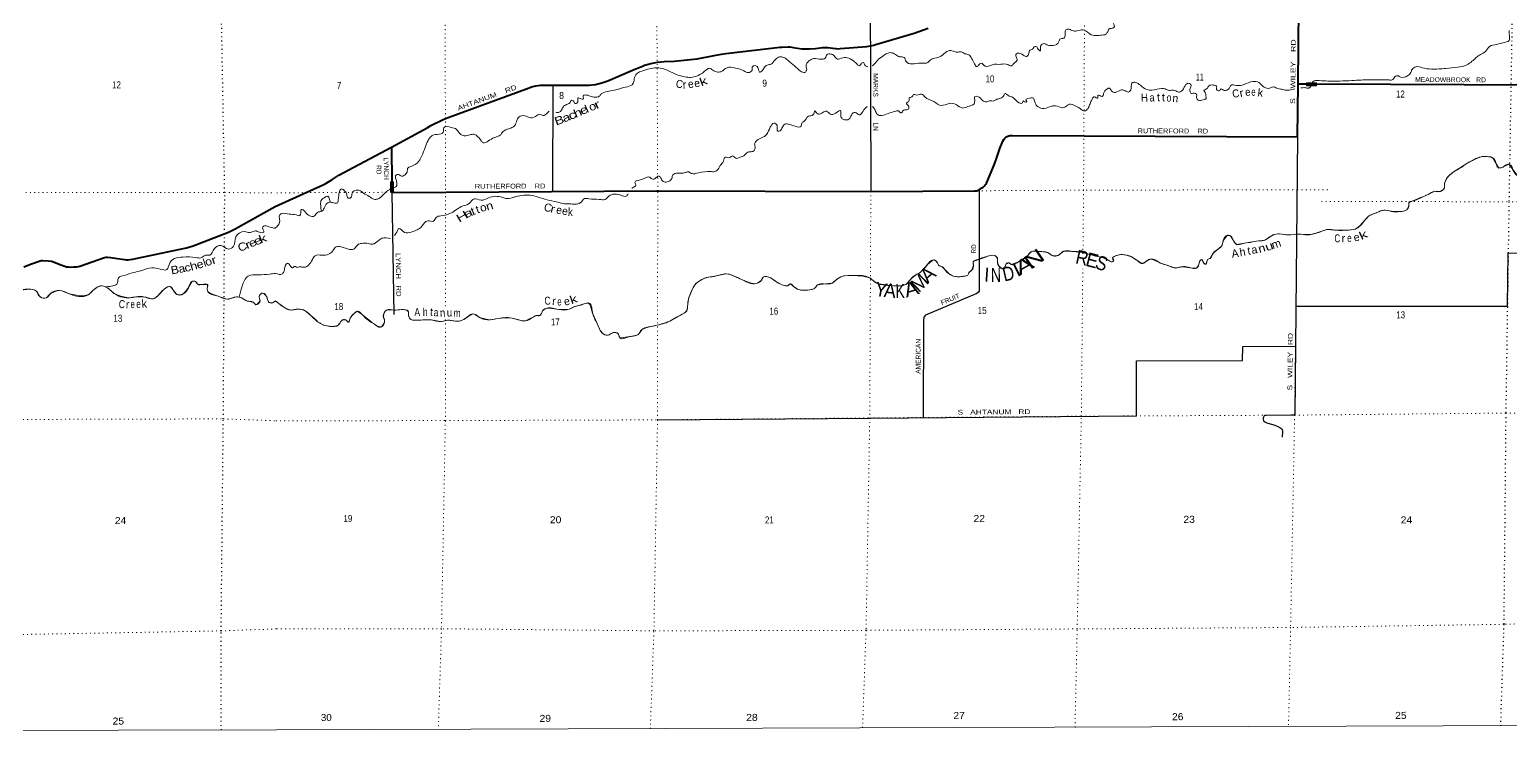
# Model space of a CAD drawing. Header units: feet. Extents: x -6 to 252658, y -374658 to -170635.
# Drawn here: x 56992 to 93999, y -366365 to -348777 of the extents above; entities that cross this region are included whole.
import ezdxf
from ezdxf.enums import TextEntityAlignment as Align

# ---------------------------------------------------------------- set-up
doc = ezdxf.new("R2010")
doc.units = ezdxf.units.FT
doc.header["$LTSCALE"] = 70
doc.linetypes.add('DOT_DASHED', pattern=[7.7, 5, -1.2, 0.3, -1.2])
doc.linetypes.add('DOTTED', pattern=[1.5, 0.3, -1.2])
for name, color, linetype, lineweight in [('26', 7, 'Continuous', 40), ('27', 7, 'Continuous', 13), ('29', 7, 'Continuous', 25), ('30', 7, 'Continuous', 13), ('39', 7, 'Continuous', 13), ('4', 7, 'Continuous', 13), ('44', 7, 'DOT_DASHED', 13), ('6', 7, 'DOTTED', 25), ('61', 7, 'Continuous', 13), ('7', 7, 'DOTTED', 13)]:
    doc.layers.add(name, color=color, linetype=linetype, lineweight=lineweight)
doc.layers.add('41', color=7, linetype='Continuous')

msp = doc.modelspace()

# ---------------------------------------------------------------- linework, layer by layer
at = {"layer": '26'}
for points in [[(88693.14, -350140.99), (88713.55, -348214.83), (88721.84, -347432.57), (88723.15, -347246.11)], [(66031.66, -351711.94), (66930.2, -351228.6), (67020.15, -351177.12), (67328.66, -351022.61), (67453.61, -350971.04), (69474.1, -350227.67), (69533.41, -350208.46), (69646.9, -350180.73), (69762.68, -350165.02), (69859.45, -350161.23), (70929.43, -350166.99), (70977.3, -350164.6), (71135.44, -350145.87), (71290.77, -350110.71), (71441.56, -350059.51), (72059.75, -349793.48), (72311.85, -349686.1), (72362.35, -349667.08), (72520.8, -349619.68), (72683.34, -349589.09), (72848.18, -349575.67), (73102.76, -349561.09), (73676.43, -349504.96), (74096.87, -349424.64), (74279.38, -349388.7), (74394.61, -349376.05), (75676.42, -349221.77), (75739.23, -349214.25), (75793.75, -349213.08), (75947.1, -349210.98), (75992.62, -349210.86), (76037.9, -349215.49), (76076.34, -349223.26), (76180.03, -349244.45), (76288.51, -349255.19), (76313.14, -349256.03), (76483.11, -349253.89), (76631.88, -349244.7), (76803.73, -349226.31), (76852.61, -349221.97), (76901.68, -349222.77), (76941, -349227.15), (77129.43, -349250.31), (77149.05, -349252.69), (77197.47, -349254.98), (77245.86, -349252.19), (77917.15, -349197.56), (78006.9, -349186.09), (78094.95, -349165.3), (78110.95, -349160.46), (79094.47, -348864.27), (79446.61, -348740.32)], [(66031.66, -351711.94), (66031.98, -351735.68), (66043.28, -352578.32), (66046.85, -352844.44), (67402.28, -352836.21), (72664.34, -352809.7), (72689.34, -352810.46), (72714.34, -352809.61), (78020.89, -352818.85), (80602, -352807.81), (80626.85, -352807.7), (80652, -352805.86), (80665.19, -352803.82), (80683.77, -352798.91), (80701.74, -352792.09), (80718.89, -352783.43), (80726.71, -352778.69), (80793.34, -352730.74), (80818.53, -352712.61), (80843.34, -352693.76), (80858.93, -352679.6), (80876.4, -352660.03), (80891.72, -352638.74), (80904.74, -352615.96), (80907.51, -352610.3), (80913.13, -352597.91), (81103.2, -352139.07), (81167.45, -351969.22), (81241.97, -351751.27), (81316.89, -351565.45), (81338, -351524.69), (81345.11, -351513.82), (81361.47, -351488.8), (81386.46, -351467.48), (81398.99, -351458.36), (81419.94, -351446.23), (81442.03, -351436.37), (81465.04, -351428.87), (81488.71, -351423.81), (81512.77, -351421.26), (81520.83, -351420.97), (81550.23, -351419.75), (83349.53, -351428.74), (88679.21, -351454.05), (88693.14, -350140.99)], [(94682.37, -350167.41), (89158.3, -350143.04), (88719.32, -350141.11), (88693.14, -350140.99)], [(63129.7, -353194.59), (64340.77, -352648.03), (64380.11, -352627.75), (64540.96, -352532.85), (64571.34, -352512.26), (64718.32, -352417.22), (64826.62, -352360.15), (66031.66, -351711.94)], [(57453.22, -354559.17), (57539.26, -354566.85), (57561.09, -354571.03), (57588.72, -354578.31), (57772.02, -354655.22), (57872.34, -354691.82), (57915.97, -354702.01), (57966.67, -354707.43), (58016.33, -354712.2), (58097.78, -354709.29), (58159.59, -354704.2), (58209.52, -354695.35), (58242.49, -354685.28), (58861.95, -354470.31), (58900.63, -354464.8), (58936.99, -354464.8), (59020.5, -354470.3), (59072.25, -354477.9), (59305.47, -354516.47), (59367.5, -354524.47), (59403.13, -354526.65), (59452.58, -354528.11), (59504.94, -354525.2), (59568.94, -354516.47), (59646.67, -354500.37), (60915.28, -354229.08), (61075.73, -354177.37), (61963.19, -353837.28), (62125.81, -353758.92), (63129.7, -353194.59)], [(56846.23, -354701.28), (57039.47, -354631.18), (57259.29, -354554.29), (57284.75, -354546.29), (57314.49, -354546.78), (57453.22, -354559.17)]]:
    msp.add_lwpolyline(points, dxfattribs=at)
at = {"layer": '29'}
for p, q in [((70068.03, -350162.35), (70055.46, -352822.84)), ((66046.85, -352844.44), (66096.1, -355893.26))]:
    msp.add_line(p, q, dxfattribs=at)
for points in [[(77833.41, -347469.28), (77925.65, -347563.81), (77977.61, -347642.92), (77993.42, -347703.94), (78002.46, -347796.61), (78013.74, -352818.88)], [(88679.21, -351454.05), (88608.75, -358410.63), (88519.54, -358413.42), (87891.52, -358416.81), (87864.41, -358421.34), (87845.21, -358432.64), (87824.88, -358465.41), (87819.23, -358485.75), (87821.49, -358511.74), (87828.42, -358543.35), (87839.56, -358559.21), (87859.89, -358576.16), (87908.99, -358599.85), (88108.17, -358658.74), (88187.46, -358694.82), (88262.01, -358734.37), (88283.47, -358753.58), (88295.44, -358773.85), (88300.41, -358813.48), (88297.96, -358962.71)], [(80724.48, -352780.3), (80719.38, -355312.52), (80706.53, -355342.36), (80667.28, -355372.63), (79378.15, -355915.02), (79342.03, -355961.65), (79332.29, -356051.49), (79322.55, -358477.45)], [(88636.32, -355689.11), (93924.27, -355686.02), (93942.47, -354353.69), (94699.68, -354362.88)], [(72682.23, -358531.51), (78000.14, -358488.57), (84651.98, -358432.64), (84652.26, -357054.69), (87305.82, -357046.98), (87314.9, -356693.42), (88626.2, -356688.21)]]:
    msp.add_lwpolyline(points, dxfattribs=at)
at = {"layer": '39'}
msp.add_line((93965.63, -348805.61), (93968.3, -348801.95), dxfattribs=at)
for points in [[(80715.69, -349653.53), (80769.66, -349615), (80868.51, -349686.77), (81057.06, -349653.44), (81263.83, -349644.12), (81442.6, -349651.05), (81527.15, -349684.71), (81581.03, -349632.1), (81668.79, -349537.06), (81648.22, -349460.78), (81639.79, -349398.5), (81683.78, -349368.07), (81826.64, -349413.44), (81917.2, -349445.05), (81964.88, -349364.33), (81992.52, -349289.76), (82040.64, -349277.4), (82100.46, -349210.68), (82142.53, -349196.34), (82180.95, -349238.33), (82253.68, -349306.24), (82253.24, -349237.88), (82280.82, -349153.27), (82371.02, -349128.58), (82413.37, -349156.47), (82523.93, -349173.88), (82688.25, -349120.59), (82719.98, -349058.06), (82741.8, -349015.71), (82836.01, -348988.98), (82871.64, -348908.34), (82878.97, -348797.71), (82939, -348763.16), (83053.69, -348800.65), (83162.19, -348810.03), (83320.66, -348782.91), (83433.47, -348840.53), (83524.24, -348904.31), (83674.96, -348921.47), (83831.52, -348910.45), (83885.62, -348892.02), (83935.42, -348829.38), (83987.12, -348748.64), (84065.38, -348740.11), (84105.27, -348697.64), (84084.83, -348641.47), (84063.96, -348516.94), (84156.48, -348540.49), (84269.11, -348567.95), (84266.58, -348485.53), (84262.06, -348407.14), (84388.54, -348402.34), (84462.37, -348327.49), (84562.73, -348320.83), (84633.61, -348414.9), (84691.76, -348402.47), (84747.54, -348331.76), (84777.28, -348271.25), (84892, -348312.77), (84990.7, -348360.41), (85106.91, -348319.48), (85194.62, -348218.41), (85319.07, -348209.6), (85355.94, -348323.98), (85416.64, -348395.98), (85506.56, -348327.07), (85619.57, -348414.84), (85732.16, -348436.26), (85874.67, -348425.32), (85989.01, -348406.52), (86117.57, -348413.77), (86215.72, -348374.96), (86243.05, -348252.14), (86294.77, -348175.42), (86423.53, -348212.83), (86494.19, -348272.71), (86562.26, -348240.12), (86634.5, -348231.63), (86705.4, -348329.71), (86764.11, -348403.74), (86840.27, -348381.16), (86807.34, -348254.69), (86794.31, -348099.95), (86925.52, -348207.71), (87035.85, -348190.95), (87170.01, -348129.8), (87326.98, -348183.12), (87415.75, -348248.92), (87493.93, -348228.33), (87562.33, -348248.01), (87554.72, -348314.41), (87480.77, -348369.15), (87501.13, -348413.26), (87609.82, -348452.8), (87654.41, -348516.87), (87793.46, -348594.43), (87849.59, -348580)], [(89050.21, -350101.33), (89063.97, -350078.47), (89220.41, -350049.36), (89437.37, -350062.09), (90035.7, -350050.35), (90495.43, -350031.42), (90818.74, -350033.45), (90957.31, -350034.6), (91063.65, -350021.88), (91125.38, -349939.06), (91177.52, -349928.69), (91258.07, -349964.38), (91430.56, -349931.15), (91508.36, -349850.24), (91540.01, -349775.65), (91641.97, -349704.65), (91796.75, -349729.83), (92025.88, -349762.59), (92387.23, -349746.29), (92684.23, -349714.29), (92906.77, -349658.63), (93038.73, -349569.35), (93254.5, -349395.1), (93378.52, -349319.94), (93474.15, -349200.72), (93662.56, -349145.27), (93820.94, -349104.08), (93965.15, -349046.89), (93974.43, -348926.19), (93965.63, -348805.61)], [(78051.43, -349679.47), (78079.12, -349659.77), (78178.8, -349546.56), (78316.69, -349441.16), (78490.83, -349351.61), (78601.47, -349383.1), (78708.32, -349448.79), (78798.75, -349460.29), (78847.01, -349470.05), (78897.86, -349572.28), (79040.82, -349633.72), (79261.59, -349614.26), (79442.21, -349597.06), (79502.06, -349536.37), (79608.21, -349491.48), (79806.53, -349415.86), (79956.42, -349304.35), (80070.93, -349311.69), (80173.53, -349341.21), (80269.86, -349332.58), (80364.53, -349378.24), (80463.09, -349403.77), (80542.04, -349503.81), (80609.14, -349634.09), (80657.76, -349702.15), (80715.69, -349653.53)], [(70692.59, -350479.51), (70769.05, -350503.17), (70827.33, -350510.85), (70826.82, -350430.43), (70901, -350411.87), (71035.78, -350449.24), (71150.34, -350464.62), (71224.51, -350444.06), (71278.33, -350381.39), (71338.36, -350348.85), (71687.3, -350274.31), (71885.7, -350212.77), (72052, -350153.43), (72097.47, -350040.55), (72138.79, -349907.6), (72236.72, -349834.61), (72445.13, -349766.97), (72611.58, -349731.76), (72752.2, -349740.94), (72957.43, -349804.02), (73172.92, -349903.22), (73362.02, -349956.34), (73520.75, -349971.44), (73665.11, -349936.37), (73805.2, -349861.11), (73915.09, -349773.97), (73979.14, -349741.41), (74063.78, -349789.14), (74192.6, -349836.6), (74286.88, -349819.93), (74384.82, -349748.95), (74466.95, -349716.27), (74639.8, -349741.34), (74782.61, -349778.66), (74897.46, -349840.28), (75005.87, -349835.59), (75045.72, -349787.09), (75049.27, -349712.68), (75139.41, -349677.94), (75198.09, -349747.95), (75236.81, -349838.19), (75298.85, -349803.62), (75362.49, -349706.72), (75448.51, -349655.92), (75538.71, -349629.23), (75594.55, -349568.56), (75634.4, -349520.06), (75732.4, -349457.12), (75836.9, -349470.55), (75941.78, -349542.29), (76109.36, -349686.02), (76260.79, -349815.78), (76363.39, -349845.3), (76409.26, -349794.75), (76398.53, -349686.24), (76468, -349559.14), (76592.14, -349502.08), (76766.95, -349519.09), (76873.2, -349490.29), (76924.82, -349397.48), (77015.11, -349386.87), (77099.73, -349430.58), (77178.58, -349514.54), (77318.92, -349479.49), (77461.58, -349492.68), (77610.73, -349580.23), (77685.5, -349654.16), (77735.87, -349679.99), (77771.69, -349629.5), (77825.73, -349601.02), (77864.28, -349663.11), (77939.72, -349704.21)], [(83447.59, -350744.52), (83493.07, -350633.65), (83546.52, -350512.68), (83602.38, -350456.04), (83684.96, -350493.73), (83690.47, -350413.27), (83793.11, -350448.83), (83832.78, -350372.18), (83914.42, -350263.1), (83982.55, -350240.56), (84039.27, -350318.63), (84127.79, -350344.22), (84274, -350285.01), (84388.64, -350312.45), (84467.09, -350334.08), (84497.03, -350305.75), (84524.42, -350190.97), (84553.97, -350102.32), (84630.25, -350097.83), (84753.19, -350167.44), (84916.51, -350272.99), (85173.51, -350267.38), (85372.25, -350258.11), (85468.9, -350299.74), (85583.28, -350286.97), (85690.01, -350334.57), (85764.26, -350326.06), (85849.93, -350218.97), (85941.65, -350117.87), (86014.15, -350149.59), (85988.9, -350284.46), (86013.51, -350364.74), (86093.84, -350366.25), (86158.24, -350387.97), (86154.82, -350482.49), (86199.37, -350540.52), (86321.79, -350529.72), (86391.88, -350499.12), (86387.49, -350440.84), (86372.85, -350348.44), (86340.4, -350298.38), (86406.41, -350257.76), (86466.16, -350180.98), (86574.48, -350162.22), (86657.01, -350193.88), (86657.51, -350272.29), (86721.97, -350304.06), (86773.9, -350259.51), (86846.43, -350297.26), (86914.64, -350286.79), (86982.58, -350234.09), (87014.3, -350169.55), (87152.86, -350170.71), (87343.48, -350147.41), (87563.9, -350073.67), (87710.65, -350098.9), (87801.66, -350180.06), (87847.77, -350214.04), (87982.65, -350241.98), (88070.8, -350209.27), (88161.35, -350238.87), (88280.02, -350268.3), (88400.66, -350293.69), (88545.11, -350272.69), (88610.05, -350260.01)], [(78057.93, -350699.68), (78061.66, -350703.4), (78120.45, -350791.51), (78177.33, -350893.7), (78285.97, -350925.2), (78446.27, -350871.93), (78612.62, -350820.64), (78706.93, -350810), (78775.51, -350857.83), (78833.33, -350793.14), (78941.66, -350776.38), (78963.28, -350701.85), (78906.49, -350613.74), (78966.44, -350567.12), (78973.94, -350484.64), (79044.03, -350454.05), (79075.84, -350403.58), (79166.25, -350411.07), (79286.59, -350388.21), (79367.36, -350458.08), (79591.01, -350577.34), (79778.37, -350672.69), (79968.82, -350623.26), (80151.74, -350652.29), (80312.92, -350735.74), (80439.21, -350700.78), (80595.37, -350627.43), (80610.84, -350532.83), (80618.36, -350452.36), (80684.61, -350449.94), (80809.74, -350549.7), (80910.36, -350583.26), (81006.55, -350552.51), (81072.88, -350562.15), (81138.93, -350527.56), (81233.14, -350500.84), (81323.15, -350446), (81372.88, -350371.29), (81435.42, -350417.15), (81566.29, -350470.63), (81598.58, -350496.57), (81721.76, -350604.38), (81804.09, -350603.88), (81819.84, -350555.52), (81858.17, -350583.43), (81914.36, -350577.06), (81885.97, -350533), (81935.96, -350500.52), (82078.48, -350491.59), (82113.18, -350579.85), (82168.07, -350686.07), (82302.99, -350745.56), (82481.49, -350710.28), (82633.9, -350679.17), (82806.93, -350732.39), (82917.03, -350677.42), (82983.05, -350638.81), (83103.74, -350670.24), (83242.79, -350747.79), (83353.62, -350809.44), (83447.59, -350744.52)], [(88762.78, -350235.43), (88868.13, -350228.47), (88962.56, -350235.93), (89050.21, -350101.33)], [(66085.47, -352731.89), (66154.38, -352697.15), (66169.82, -352598.53), (66143.11, -352504.19), (66148.57, -352415.69), (66214.73, -352399.2), (66289.3, -352440.96), (66355.42, -352418.43), (66423.21, -352341.61), (66450.6, -352228.85), (66498.66, -352206.43), (66720.66, -352066.33), (66796.11, -351931.15), (66879.1, -351719.52), (66948.31, -351550.19), (67023.95, -351445.17), (67178.24, -351393.95), (67330.51, -351338.73), (67334.03, -351260.29), (67365.8, -351203.79), (67518.51, -351218.94), (67663.41, -351270.32), (67748.47, -351382.39), (67855.18, -351427.97), (67997.61, -351404.98), (68089.9, -351392.34), (68202.8, -351462.02), (68277.68, -351554.04), (68324.19, -351604.02), (68384.39, -351597.62), (68532.44, -351512.26), (68678.62, -351447.01), (68770.7, -351402.21), (68804.51, -351349.72), (68852.42, -351305.19), (69014.64, -351237.84), (69116.67, -351176.89), (69168.02, -351041.86), (69253.71, -350938.79), (69402.33, -350941.89), (69515.03, -350981.41), (69667.28, -350924.17), (69725.31, -350891.64), (69827.94, -350925.19), (69917.98, -350874.36), (69979.49, -350811.34)], [(70140.04, -350840.18), (70227.02, -350842.3), (70286.89, -350783.62), (70338.52, -350692.82), (70434.58, -350641.96), (70498.57, -350599.34), (70518.36, -350552.97), (70574.58, -350552.63), (70625.25, -350626.71), (70679.37, -350610.29), (70691.02, -350547.88), (70692.59, -350479.51)], [(75107.65, -351630.47), (75201.32, -351519.3), (75335.48, -351460.17), (75413.35, -351389.31), (75502.61, -351215.85), (75598.34, -351112.71), (75670.97, -351166.55), (75687.98, -351315.23), (75746.15, -351304.82), (75803.83, -351218.01), (75863.58, -351139.22), (75988.11, -351144.48), (76137.05, -351197.85), (76271.53, -351188.98), (76289.16, -351118.5), (76357.06, -351059.77), (76434.71, -350954.74), (76544.93, -350919.87), (76598.75, -350857.21), (76612.48, -350806.86), (76667.07, -350864.83), (76709.42, -350892.72), (76815.56, -350847.83), (76905.73, -350817.11), (77010.63, -350892.87), (77132.94, -350863.96), (77257.04, -350800.87), (77263.86, -350925.48), (77300.51, -351005.68), (77379.01, -351035.36), (77489.24, -351000.5), (77528.84, -350911.78), (77624.8, -350844.84), (77727.63, -350910.55), (77795.5, -350847.81), (77893.13, -350726.56), (77924.35, -350701.02)], [(72047.94, -352747.97), (72062.35, -352729), (72138.33, -352678.27), (72117.73, -352595.96), (72285.94, -352522.53), (72490.41, -352466.98), (72563.02, -352516.8), (72675.11, -352459.81), (72723.16, -352437.4), (72767.64, -352485.38), (72826.44, -352573.48), (72926.89, -352580.9), (73038.83, -352499.79), (73070.35, -352405.09), (73182.53, -352362.17), (73371.22, -352350.96), (73441.36, -352328.4), (73532, -352372.08), (73710.61, -352354.89), (74013.64, -352324.87), (74108.02, -352324.29), (74166.11, -352301.81), (74251.65, -352174.61), (74329.24, -352061.54), (74370.77, -351960.75), (74491.35, -351976.09), (74557.34, -351931.44), (74642.06, -351991.24), (74750.3, -351960.41), (74842.47, -351929.68), (74898.33, -351871.03), (74996.46, -351830.21), (75086.72, -351813.57), (75120.38, -351738.96), (75107.65, -351630.47)], [(89637.8, -353792.61), (89961.06, -353786.59), (90185.58, -353726.89), (90311.3, -353601.45), (90446.87, -353447.81), (90667.11, -353345.91), (90833.4, -353286.58), (91026.39, -353319.57), (91241.3, -353326.28), (91411.68, -353278.98), (91461.25, -353180.16), (91462.74, -353097.71), (91562.88, -353056.88), (91725.13, -352993.55), (91943.38, -352893.68), (92105.56, -352818.28), (92234.12, -352825.53), (92338.07, -352752.5), (92359.2, -352601.57), (92424.62, -352468.47), (92580.39, -352332.79), (92736.44, -352241.35), (92914.38, -352119.61), (93096.5, -352021.97), (93268.75, -351952.55), (93417.33, -351949.62), (93552.06, -351978.95), (93639.25, -352111.11), (93692.18, -352225.39), (93814.58, -352210.56), (93894.56, -352155.78), (93980.84, -352145.19), (94064.02, -352279.39), (94171.37, -352423.49), (94330.1, -352438.6), (94425.91, -352347.53), (94551.56, -352212.04), (94591.27, -352141.42), (94635.29, -352117.02), (94690.62, -352169.93)], [(63126.8, -353739.27), (63206.62, -353660.36), (63239.85, -353517.4), (63233.22, -353422.94), (63289.15, -353376.35), (63477.99, -353389.26), (63652.82, -353408.29), (63747.28, -353421.78), (63769.01, -353365.34), (63766.65, -353309.06), (63784.49, -353272.76), (63875.23, -353332.52), (63992.32, -353430.32), (64088.81, -353445.8), (64160.62, -353370.97), (64210.59, -353334.47), (64274.79, -353324.02), (64338.68, -353267.32), (64402.15, -353142.27), (64488.17, -353091.47), (64588.67, -353106.94), (64687.05, -353104.32), (64704.59, -353019.76), (64719.92, -352905.06), (64745.36, -352800.35), (64783.26, -352759.91), (64867.94, -352813.67), (64918.7, -352901.82), (64949.36, -352986.08), (65019.58, -352975.59), (65049.01, -352866.84), (65148.92, -352789.82), (65229.28, -352795.35), (65336.15, -352865.06), (65481.25, -352946.6), (65598.16, -353016.25), (65684.48, -353011.7), (65822.39, -352910.31), (65992.31, -352770.06), (66085.47, -352731.89)], [(64277.96, -353320.3), (64265.81, -353175.28), (64273.07, -353054.6), (64388.94, -352959.39), (64455.11, -352944.9), (64475.51, -352995.04), (64515.03, -353091.92)], [(66106.63, -353918.19), (66145.79, -353873.43), (66223.33, -353750.3), (66360.48, -353845.96), (66531.11, -353836.86), (66793.25, -353692.49), (66940.97, -353554.85), (67083.61, -353564.02), (67151.3, -353473.13), (67269.51, -353430.17), (67534.1, -353356.15), (67818.15, -353183.49), (67974.41, -353124.22), (68098.15, -353004.83), (68273.09, -353041.95), (68459.47, -352984.5), (68637.93, -352943.18), (68794.71, -352966.34), (68897.31, -352995.87), (69146.02, -352950.1), (69537.41, -352921.54), (69981.98, -353045.46), (70217.24, -353094.28), (70356.02, -353129.61), (70482.55, -353132.85), (70631.19, -353139.97), (70751.48, -353109.07), (70861.22, -352997.81), (70969.72, -353007.19), (71222.81, -353019.7), (71379.44, -353018.73), (71449.31, -352953.96), (71565.39, -352892.92), (71764.31, -352911.8), (71903.06, -352943.11), (71949.22, -352879.95)], [(58885.42, -355207.37), (59033.41, -355187.86), (59172.39, -355136.11), (59213.4, -354983.43), (59352.45, -354919.62), (59590.06, -354846.13), (59773.23, -354802.61), (60047.03, -354729.26), (60255.95, -354760.24), (60422.73, -354774.97), (60483.81, -354628.4), (60615.17, -354498.19), (60824.44, -354460.8), (61148.04, -354474.12), (61272.66, -354478.63), (61387.59, -354414.73), (61492.14, -354413.12), (61609.59, -354250.68), (61776.87, -354170.89), (61963.37, -354260.11), (62088.38, -354190.2), (62143.87, -353959.15), (62359.68, -353825.25), (62500.29, -353847.92), (62633.19, -353806.2), (62737.55, -353840.8), (62842.1, -353839.19), (62818.66, -353708.38), (62861, -353684.41), (63005.59, -353715.14), (63127.63, -353740.31)], [(77650.72, -354922.26), (77952.19, -354962.62), (78196.22, -355128), (78433.43, -355168.76), (78736.73, -355180.96), (78903.13, -355137.71), (79004.79, -355020.46), (79138.6, -354905.03), (79266.65, -354831.85), (79412.2, -354668.09), (79582.04, -354534.34), (79668.73, -354588.09), (79705.37, -354666.28), (79787.89, -354695.93), (79884.92, -354797.87), (80026.25, -354917.64), (80217.24, -354952.65), (80345.69, -354941.8), (80439.87, -354911.06), (80467.6, -354850.57), (80543.48, -354783.75), (80578.84, -354658.87), (80580.27, -354568.38), (80658.35, -354531.71), (80788.56, -354482.65), (80966.97, -354433.29), (81141.69, -354436.23), (81182.35, -354514.4), (81185, -354614.91), (81241.88, -354719.11), (81342.51, -354754.68), (81395.94, -354629.69), (81470.08, -354605.11), (81518.54, -354647.03), (81724.88, -354569.35), (81908.94, -354461.65), (82040.56, -354318.08), (82165.07, -354319.32), (82325.76, -354326.37), (82430.3, -354345.83), (82565.36, -354427.44), (82693.85, -354422.62), (82837.76, -354317.18), (83022.48, -354314.03), (83221.39, -354330.89), (83472.77, -354389.66), (83684.01, -354450.68), (83816.7, -354476), (83957.69, -354541.48), (84074.35, -354572.93), (84086.2, -354540.69), (84059.75, -354486.56), (84111.66, -354440), (84308.19, -354398.57), (84535.48, -354457.49), (84721.05, -354587.03), (84791.57, -354624.8), (84881.63, -354578), (84991.69, -354517), (85092.14, -354524.42), (85251.34, -354611.9), (85388.15, -354653.28), (85508.92, -354698.78), (85625.63, -354736.26), (85784.06, -354703.11), (85948.79, -354714.16), (86075.49, -354743.53), (86161.77, -354732.95), (86207.5, -354662.29), (86238.95, -354555.53), (86278.88, -354519.1), (86335.73, -354617.27), (86386.06, -354637.06), (86431.53, -354524.19), (86493.6, -354495.65), (86575.06, -354358.43), (86678.95, -354275.35), (86774.85, -354198.35), (86822.09, -354049.27), (86929.69, -353917.91), (87016.19, -353941.51), (87085.26, -354065.74), (87170.1, -354145.64), (87296.49, -354126.76), (87503.11, -354093.32), (87703.7, -354057.9), (87864.21, -354036.8), (87932.22, -353996.17), (88066.21, -353908.88), (88232.7, -353879.7), (88451.75, -353906.5), (88700.64, -353888.88), (88937.7, -353905.51), (89090.15, -353880.44), (89252.49, -353831.18), (89404.75, -353775.95), (89637.8, -353792.61)], [(63136.69, -354868.57), (63308.74, -354878.18), (63352.46, -354805.53), (63375.79, -354684.75), (63433.58, -354616.03), (63518.44, -354697.94), (63556.83, -354733.89), (63616.81, -354693.31), (63659.11, -354713.15), (63755.44, -354704.52), (63853.91, -354715.97), (63969.99, -354654.94), (64059.52, -354523.69), (64125.17, -354426.77), (64297.78, -354413.64), (64464.29, -354388.49), (64562.21, -354313.49), (64655.89, -354204.33), (64826.68, -354219.36), (65041.88, -354272.32), (65120, -354241.68), (65191.75, -354156.79), (65297.96, -354121.95), (65456.6, -354122.98), (65571.17, -354140.37), (65701.15, -354055.12), (65795.13, -353992.21), (66014.76, -353995.78)], [(62232, -355464.61), (62302.26, -355192.56), (62454.38, -354937.74), (62705.85, -354904.53), (62993.43, -354885.54), (63136.69, -354868.57)], [(63132.32, -355554.85), (63344.18, -355714.39), (63517.33, -355785.7), (63693.88, -355760.48), (63876.9, -355805.6), (64052.56, -355955.31), (64260.45, -356122.92), (64493.84, -356193.86), (64708.48, -356158.35), (64794.1, -356043.22), (64884.35, -356026.58), (64967.08, -356088.39), (65008.56, -355979.56), (65106.24, -355868.37), (65190.25, -355815.58), (65301.21, -355897.33), (65632.17, -356154.66), (65789.12, -356203.95), (65864.42, -356046.66), (65831.63, -355942.31), (65908.96, -355787.01), (66097.71, -355785.84), (66292.42, -355774.59), (66449.31, -355815.84), (66462.03, -355920.32), (66498.73, -356008.56), (66601.33, -356038.08), (67031.03, -356033.42), (67286.3, -356072.05), (67434.69, -356038.97), (67643.69, -356063.81), (67800.17, -356040.73), (67962.16, -355935.17), (68062.21, -355880.27), (68237.48, -355969.66), (68500.9, -356026.35), (68773.73, -355984.45), (69002.62, -355979.01), (69193.69, -356026.09), (69384.65, -356057.08), (69546.8, -355977.66), (69654.9, -355924.71), (69741.23, -355922.17), (69820.75, -355795.01), (69916.76, -355736.11), (70214.17, -355770.46), (70473.17, -355762.83), (70609.73, -355698.75), (70757.68, -355662.55), (70887.93, -355619.52), (70970.22, -355612.98), (71066.28, -355877.79), (71186.44, -356142.45), (71296.24, -356356.91), (71437.17, -356414.35), (71587.35, -356347.07), (71693.94, -356372.55), (71744.83, -356480.81), (71975.59, -356453.25), (72164.09, -356413.88), (72212.11, -356385.44), (72261.82, -356308.72), (72341.73, -356243.89), (72459.97, -356206.97), (72666.54, -356165.48), (72901.08, -356101.7), (73255.31, -355912.52), (73413.26, -355804.98), (73436.55, -355678.17), (73447.81, -355553.44), (73520.82, -355349.91), (73631.91, -355136.1), (73753.83, -355046.87), (73899.97, -354975.6), (74098.57, -354944.21), (74401.38, -354880.01), (74600.54, -354937.09), (74846.25, -355050.18), (75065.62, -355127.24), (75210.03, -355100.21), (75291.9, -355027.32), (75325.64, -354964.78), (75512.51, -354983.73), (75667.82, -355091.35), (75826.92, -355164.76), (75937.45, -355178.15), (76011.47, -355133.46), (76086.14, -355193.31), (76162.82, -355251.15), (76542.46, -355268.91), (76610.57, -355242.35), (76690.32, -355153.39), (76852.84, -355132.28), (77045.48, -355110.98), (77179.34, -355003.59), (77367.62, -354928.03), (77650.72, -354922.26)], [(48520.97, -355764.88), (48621.35, -355730.72), (48729.75, -355686.52), (48986.62, -355742.74), (49141.19, -355692.51), (49285.74, -355612.15), (49400.1, -355680.43), (49418.06, -355851.18), (49568.59, -355837.1), (49815.53, -355714.55), (50076.41, -355760.72), (50399.48, -355861.13), (50485.69, -355999.73), (50636.21, -356021.81), (50754.61, -356035.86), (50973.42, -355973.57), (51109.84, -356059.93), (51200.07, -356192.5), (51222.08, -356294.95), (51334.48, -356284.9), (51527.29, -356065.92), (51735.99, -356116.12), (51902.64, -356007.64), (52097.39, -355897.14), (52213.8, -355905.16), (52382.38, -355915.19), (52504.72, -356045.75), (52582.89, -356222.51), (52783.53, -356310.88), (53102.61, -356361.07), (53265.11, -356483.59), (53465.78, -356521.74), (53807.05, -356403.19), (54069.95, -356429.28), (54427.23, -356389.07), (54933.07, -356272.52), (55244.25, -356125.85), (55384.85, -355949.07), (55431.11, -355800.42), (55547.57, -355722.07), (55774.41, -355635.67), (56153.81, -355527.16), (56342.54, -355414.65), (56978.86, -355263.94), (57139.4, -355298.07), (57259.72, -355460.77), (57412.24, -355478.84), (57508.64, -355380.4), (57739.5, -355294), (57972.26, -355376.34), (58453.93, -355404.42), (58612.57, -355261.78), (58751.11, -355183.43), (58937.73, -355233.63), (59138.33, -355390.3), (59497.53, -355478.65), (59650.08, -355452.52), (59872.85, -355460.54), (60079.55, -355504.71), (60204.04, -355420.33), (60344.62, -355269.66), (60515.26, -355205.37), (60597.48, -355313.83), (60669.68, -355390.16), (60842.3, -355372.07), (60958.8, -355229.43), (61049.21, -355074.75), (61139.53, -355074.74), (61195.68, -355141.03), (61304.06, -355145.04), (61430.5, -355147.03), (61426.4, -355273.58), (61454.46, -355337.86), (61707.28, -355440.29), (61919.98, -355510.57), (62164.87, -355456.31), (62291.29, -355482.42), (62431.74, -355560.75), (62578.23, -355590.86), (62648.44, -355651.12), (62742.81, -355576.79), (62732.87, -355426.13), (62823.23, -355361.84), (62913.49, -355446.2), (62973.61, -355590.83), (63053.88, -355604.88), (63134.39, -355556.84)]]:
    msp.add_spline(points, degree=3, dxfattribs=at)
at = {"layer": '4'}
msp.add_lwpolyline([(0, -183308.59), (31331.08, -183287.03), (62662.1, -183222.4), (93993, -183114.66), (125323.73, -182963.82), (156654.22, -182769.89), (187984.4, -182532.85), (219314.24, -182252.73), (250643.68, -181929.51), (252658.04, -364975.08), (221076.83, -365300.9), (189495.2, -365583.27), (157911.89, -365844.7), (126330.92, -366017.71), (94748.41, -366169.75), (63165.7, -366278.36), (31582.88, -366343.53), (0, -366365.25)], close=True, dxfattribs=at)
at = {"layer": '44'}
for points in [[(81691.61, -354585.95), (81924.5, -354448.63), (81974.21, -354372.66), (82044.95, -354317.73), (82272.53, -354323.67), (82427.86, -354345.2), (82549.64, -354420.74), (82647.69, -354433.27), (82722, -354406.83), (82812.5, -354324.77), (82933.01, -354311.63), (83256.71, -354337.65), (83559.72, -354414.48), (83824.98, -354478.5), (84032.02, -354579.9), (84081.09, -354564.99), (84058.89, -354488.51), (84074.49, -354466.52), (84146.39, -354423.9), (84267.56, -354398.01), (84407.76, -354411.47), (84532.49, -354455.88), (84786.42, -354625.86), (84879.89, -354578.94), (84985.31, -354520.3), (85037.84, -354509.85), (85261.7, -354615.26), (85580.28, -354723.61), (85673.62, -354734.34), (85756.89, -354706.51), (85818.85, -354703.64), (86053.58, -354739.13), (86155.57, -354736.79), (86198.1, -354684.38), (86243.36, -354548.54), (86290.74, -354524.63), (86343.45, -354623.44), (86380.25, -354638.08), (86397.3, -354626.04), (86429.35, -354526.12), (86498.61, -354489.6), (86564.19, -354368.68), (86702.98, -354256.11), (86788.5, -354182.86), (86825.77, -354042.64), (86922.72, -353922.99), (86986.47, -353919.85), (87024.19, -353951.52), (87111.44, -354103.37), (87154.17, -354143.88), (87201.2, -354141.95), (87725.08, -354054.95), (87861.39, -354037.8), (87925.6, -354000.43), (88090, -353897.89), (88210.01, -353879.43), (88453.51, -353906.48), (88714.62, -353889), (89004.4, -353898.72), (89137.47, -353866.92), (89415.21, -353774.19), (89602.97, -353790.4), (90006.46, -353784.66), (90126.04, -353759.85), (90237.8, -353681.25), (90453.93, -353442.38), (90576.66, -353380.03), (90772.6, -353302.23), (90871.88, -353285.89), (90972.89, -353309.56), (91095.69, -353324.18), (91328.55, -353318.17), (91410.6, -353279.82), (91456.14, -353197.96), (91471.65, -353093.44), (92092.64, -352824.24), (92144.77, -352814.54), (92241.2, -352823.39), (92323.37, -352772.7), (92348.35, -352728.18), (92353.43, -352626.73), (92376.98, -352553.94), (92415.19, -352480.62), (92474.41, -352415.01), (92592.36, -352325.39), (92996.23, -352072.93), (93173.64, -351986.02), (93295.88, -351947.11), (93506.73, -351957.48), (93570.62, -351995.2), (93713.78, -352238.01), (93772.32, -352229.58), (93959.93, -352135.58), (94169.4, -352421.27)], [(71175.04, -356117.67), (71251.64, -356296.06), (71325.99, -356382.4), (71386.67, -356408.15), (71451.86, -356413.01), (71575.52, -356348.97), (71630.24, -356349.99), (71692.3, -356371.68), (71706.27, -356384.74), (71730.65, -356474.87), (71753.45, -356480.73), (71835.14, -356475.34), (72092.25, -356431.04), (72189.06, -356403.06), (72217.47, -356379.89), (72238.9, -356344.97), (72300.43, -356270.53), (72389.02, -356225.99), (72517.1, -356195.23), (72741.51, -356148.32), (72926.49, -356091.87), (73043.18, -356036.18), (73382.45, -355840.95), (73424.09, -355782.53), (73445.96, -355563.84), (73470.44, -355473.42), (73575.2, -355225.13), (73645.75, -355120.72), (73741.76, -355053.84), (73867.46, -354985.65), (73956.23, -354964.82), (74116.54, -354940.8), (74394.89, -354880.58), (74483.04, -354890.2), (74843.98, -355049.2), (74999.36, -355107.79), (75109.25, -355131.67), (75185.37, -355112.4), (75272.03, -355049.27), (75328.09, -354963.08), (75360.15, -354949.71), (75400.23, -354947), (75466.44, -354961.79), (75525.52, -354991.86), (75639.92, -355074.59), (75816.24, -355160.6), (75886.22, -355176.97), (75950.12, -355173.84), (75983.62, -355141.43), (76008.99, -355131.93), (76074.91, -355184.43), (76185.32, -355264.65), (76266.13, -355291.26), (76385.43, -355294.38), (76567.43, -355262.15), (76621.8, -355233.61), (76680.12, -355156.54), (77064.02, -355105.7), (77163.8, -355013.69), (77268.61, -354958.61), (77340.24, -354933.52), (77455.64, -354919.38), (77568.3, -354918.82), (77818.9, -354936.88), (77988.81, -354977.03), (78140.56, -355101.48), (78216.53, -355133.23), (78495.68, -355174.04), (78759.25, -355180.2), (78892.04, -355144.95), (79043.77, -354984.74), (79166.5, -354887.14), (79255.4, -354840.33), (79442.28, -354639.25), (79552.68, -354549.15), (79602.5, -354534.07), (79669.65, -354589.01), (79714.96, -354672.28), (79794.67, -354702.45), (79962.9, -354872.29), (80078.14, -354939.39), (80217.23, -354952.65), (80392.54, -354932.36), (80441.13, -354910.17), (80470.86, -354846.78), (80542.56, -354785.45), (80577.53, -354665.9), (80576.59, -354572.65), (80934.09, -354441.43), (81068.21, -354415), (81116.68, -354423.33), (81171.31, -354474.44), (81188.33, -354626.71), (81219.83, -354690.06), (81296.92, -354752.93), (81347.23, -354752.12), (81374.75, -354709.5), (81387.3, -354638.09), (81471.4, -354605.28), (81518.57, -354647.02), (81691.61, -354585.95)], [(56773.12, -355290.54), (56998.12, -355263.01), (57068.12, -355272.32), (57138.39, -355297.62), (57179.49, -355333.05), (57245.67, -355449.53), (57284.54, -355473.6), (57332.15, -355487.31), (57414.43, -355477.63), (57479.07, -355404.85), (57522.68, -355372.6), (57672.79, -355302.47), (57738.43, -355293.96), (57800.27, -355306.81), (57982.22, -355378.48), (58213.24, -355425.49), (58341.33, -355430.39), (58472.96, -355394.72), (58571.16, -355298.47), (58670.08, -355222.32), (58759.72, -355181.5), (58847.44, -355191.62), (58951.07, -355241.5), (59099.5, -355367.89), (59270.27, -355442.41), (59419.13, -355475.26), (59521.7, -355476.53), (59661.49, -355452.28), (59830.61, -355457.61), (59903.44, -355465.38), (60007.19, -355498.82), (60057.58, -355506.69), (60107.48, -355495.62), (60147.65, -355469.98), (60213.21, -355412.06), (60355.94, -355259.77), (60408.6, -355220.78), (60435.68, -355205.96), (60473.03, -355194.22), (60501.98, -355197.09), (60517.89, -355207.8), (60610.21, -355328.63), (60673.05, -355392.92), (60696.95, -355405.58), (60748.77, -355411.32), (60789.22, -355402.97), (60831.25, -355381.39), (60887.46, -355323.66), (60945.66, -355247.82), (61047.01, -355077.47), (61070.44, -355062.57), (61101.51, -355062.41), (61130.94, -355070.76), (61148.18, -355081.89), (61183.85, -355136.93), (61200.77, -355141.31), (61251.81, -355143.49), (61411.14, -355143.97), (61435.63, -355148.68), (61443.03, -355154.9), (61445.99, -355173.21), (61426.5, -355247.32), (61425.62, -355269.95), (61442.27, -355325.32), (61483.84, -355355.99), (61558.47, -355390.44), (61898.86, -355505), (61945.78, -355513.95), (61968.51, -355512.41), (62126.26, -355459.64), (62169.16, -355456.57), (62254.97, -355470.61), (62317.97, -355494.5), (62438.74, -355563.44), (62577.23, -355590.51), (62639.99, -355649.37), (62654.49, -355650.38), (62672.7, -355643.47), (62698.53, -355624.44), (62732.55, -355588.83), (62749.03, -355567.21), (62752.37, -355556.5), (62749.02, -355527.6), (62725.21, -355467.34), (62724.53, -355442.5), (62757.49, -355397.7), (62789.86, -355369.6), (62816.56, -355360.76), (62847.64, -355374.92), (62876.85, -355402.56), (62921.59, -355457.8), (62932.47, -355483.41), (62947.34, -355547.66), (62961.77, -355577.82), (62979.39, -355595.49), (63002.47, -355607.56), (63034.62, -355611.34), (63060.33, -355601.03), (63133.91, -355557.13)], [(63132.32, -355554.85), (63369.06, -355729.32), (63462.16, -355771.27), (63547.29, -355787.4), (63700.77, -355760.97), (63837.13, -355783.72), (63908.78, -355830.02), (64263.77, -356125.29), (64338.35, -356162.56), (64422.91, -356183.34), (64422.91, -356183.34), (64563.15, -356196.1), (64663.58, -356175.91), (64708.85, -356158.18), (64736.94, -356132.92), (64779.67, -356055.4), (64807.91, -356036.38), (64848.47, -356027.24), (64881.96, -356026.47), (64903.41, -356036.3), (64954.55, -356091.26), (64967.41, -356088.06), (65002.42, -355989.77), (65044.6, -355932.68), (65144.72, -355830.2), (65181.79, -355812.37), (65279.7, -355880.75), (65676.18, -356187.46), (65721.03, -356211.79), (65762.11, -356216.95), (65783.97, -356207.91), (65822.37, -356167.07), (65850.42, -356109.5), (65862.55, -356059.08), (65861.47, -356022.88), (65831.79, -355954.43), (65842.08, -355882.85), (65865.69, -355824.55), (65896.68, -355793.35), (65941.68, -355777.71), (66116.59, -355784.92), (66285.28, -355774.87), (66370.66, -355776.6), (66430.82, -355800.42), (66458.83, -355828.62), (66464.21, -355850.29), (66460.56, -355913.54), (66481.79, -355987.39), (66508.53, -356016.39), (66556.84, -356034.85), (66661.3, -356039.46), (67033.67, -356033.59), (67211.69, -356063.8), (67298.05, -356071.8), (67441.35, -356038.9), (67637.9, -356063.76), (67749.33, -356057.44), (67802.51, -356039.6), (67848.95, -356013.22), (68017.28, -355901.23), (68081.13, -355877.8), (68128.26, -355896.5), (68231.38, -355967.62), (68403.9, -356016.71), (68492.93, -356026.47), (68610.53, -356012.46), (68795.11, -355982.69), (68971.04, -355975.72), (69050.44, -355988.14), (69187.16, -356024.61), (69335.64, -356065.99), (69399.67, -356049.73), (69662.7, -355921.99), (69744.62, -355920.17), (69780.53, -355868.36), (69812.99, -355802.71), (69873.73, -355751.96), (69924.66, -355735.56), (69986.25, -355737.22), (70168.03, -355766.91), (70309.39, -355773.57), (70440.02, -355768.38), (70499.26, -355754.68), (70602.75, -355700.9), (70847.33, -355633.01), (70952.75, -355603.31), (71001.3, -355658.49), (71061.23, -355865.75), (71175.04, -356117.67)]]:
    msp.add_lwpolyline(points, dxfattribs=at)
at = {"layer": '6'}
for points in [[(61783.1, -366282.12), (61778.74, -363803.96), (61832.6, -358504.98), (61868.22, -352849.97), (61769.46, -347518.22), (61957.11, -342776.82)], [(94029.65, -342767.25), (94057.6, -347480.02), (93962.69, -353080.25), (93883.81, -358360.69), (93833.03, -363638.94), (93749.8, -366173.87)]]:
    msp.add_lwpolyline(points, dxfattribs=at)
at = {"layer": '61'}
for p, q in [((88906.6, -350103.08), (89157, -350105.33)), ((89157, -350105.33), (89156.32, -350180.52)), ((66006.95, -352579.93), (66081.95, -352579.21)), ((66009.33, -352829.92), (66006.95, -352579.93))]:
    msp.add_line(p, q, dxfattribs=at)
for points in [[(89156.32, -350180.52), (88905.78, -350178.26), (88906.46, -350103.04)], [(66081.95, -352579.21), (66084.33, -352829.2), (66009.33, -352829.92)]]:
    msp.add_lwpolyline(points, dxfattribs=at)
for points in [[(89148.92, -350113.24), (88914.38, -350111.15), (88913.84, -350170.33), (89148.39, -350172.44)], [(66074.02, -352587.28), (66015.02, -352587.84), (66017.24, -352821.84), (66076.26, -352821.28)]]:
    msp.add_lwpolyline(points, close=True, dxfattribs=at)
at = {"layer": '7'}
for p, q in [((89432.59, -352784.53), (88671.49, -352779.18)), ((89277.77, -353068.99), (93962.69, -353080.25)), ((94694.39, -353080.87), (93962.69, -353080.25))]:
    msp.add_line(p, q, dxfattribs=at)
for points in [[(67348.58, -342811.48), (67372.41, -347506.18), (67388.22, -352836.3), (67385.29, -355697.53)], [(72504.62, -366250.77), (72594.62, -363802.35), (72683.58, -358529.89), (72689.38, -352809.57), (72663.38, -347457.4), (72674.15, -342834.87)], [(77989.41, -342814.09), (78000.93, -347468.66), (78014.86, -352816.88), (77988.62, -358481.02), (77895.86, -363789.69), (77807.82, -366233.41)], [(83316.16, -354382.71), (83332.08, -352790.06), (83360.3, -347437.55), (83349, -342819.17)], [(88712.08, -348468.5), (88671.49, -352779.18), (88606.9, -358411.39), (88506.1, -363718.1), (88453.6, -366194.89)], [(40083.23, -352801.49), (40182.48, -352801.65), (45485.93, -352873.99), (48322.15, -352871.58), (50922.45, -352704.74), (56476.37, -352851.08), (61868.22, -352849.97), (63127.36, -352854.6)], [(88671.49, -352779.18), (83332.08, -352790.06), (78014.86, -352816.88), (72689.38, -352809.57), (67388.22, -352836.3), (63127.36, -352854.6)], [(83118, -366214.82), (83172.88, -363755.08), (83275.62, -358438.3), (83312.44, -354754.35)], [(67384.96, -356017.87), (67382.37, -358548.57), (67284.93, -363750.71), (67206.61, -366266.89)], [(35321.7, -358502.21), (40593.53, -358386.01), (45920.85, -358422.86), (51191.97, -358443.4), (56511.03, -358520.44), (61832.6, -358504.98), (63144.89, -358552.85)], [(63144.89, -358552.85), (67382.37, -358548.57), (72683.58, -358529.89), (77988.62, -358481.02), (83275.62, -358438.3), (88606.9, -358411.39), (93883.81, -358360.69), (94716.19, -358365.38)], [(63158.07, -363754.15), (61778.74, -363803.96), (56450.72, -363899.84), (51190.45, -363728.51), (45860.82, -363747.96), (40561.77, -363687.08), (35250.08, -363736.77), (31579.27, -363715.09)], [(94737.85, -363612.93), (93833.03, -363638.94), (88506.1, -363718.1), (83172.88, -363755.08), (77895.86, -363789.69), (72594.62, -363802.35), (67284.93, -363750.71), (63158.07, -363754.15)]]:
    msp.add_lwpolyline(points, dxfattribs=at)

# ---------------------------------------------------------------- texts
at = {"layer": '27'}
for s, rotation, width, p in [('S    WILEY    RD', 89.393, 1.35, (88617.9, -350634.46)), ('MEADOWBROOK   RD', 359.748, 1.05, (91617.9, -350083.86)), ('AHTANUM    RD', 20.199, 1.3, (67709.27, -350802.39)), ('RUTHERFORD    RD', 359.728, 1.15, (84682.28, -351365.07)), ('RD', 270.769, 0.8, (65660.94, -352164.23)), ('LYNCH', 270.769, 0.95, (65842.23, -351970.11)), ('RUTHERFORD    RD', 0.289, 1.15, (68119, -352753.1))]:
    msp.add_text(s, height=120, rotation=rotation, dxfattribs=dict(at, width=width)).set_placement(p)
at = {"layer": '30'}
for s, rotation, width, p in [('MARKS', 270.129, 0.95, (78077.11, -349867.28)), ('LN', 270.129, 0.9, (78079.87, -351096.8)), ('LYNCH   RD', 270.925, 1.2, (66141.32, -354358.81)), ('RD', 89.885, 0.8, (80647.03, -354374.23)), ('FRUIT', 22.818, 1.05, (79792.11, -355664.91)), ('S   WILEY   RD', 89.42, 1.3, (88546.26, -357795.59)), ('AMERICAN', 89.77, 0.95, (79256.95, -357380.3)), ('S   AHTANUM   RD', 0.482, 1.3, (80185.53, -358400.19))]:
    msp.add_text(s, height=120, rotation=rotation, dxfattribs=dict(at, width=width)).set_placement(p)
at = {"layer": '41'}
for s, rotation, width, p in [('C', 350.789, 0.9, (73130.53, -350218.07)), ('e', 9.462, 0.95, (73460.64, -350243.4)), ('e', 9.462, 0.95, (73617.91, -350223.26)), ('k', 20.484, 1.4, (73777.58, -350195.84)), ('H', 0.993, 0.9, (84768.67, -350577.26)), ('a', 1.641, 0.85, (84981.77, -350573.69)), ('o', 356.057, 0.8, (85401.93, -350571.4)), ('n', 355.106, 0.95, (85547.85, -350583.49)), ('C', 9.025, 0.9, (87063.19, -350483.73)), ('r', 11.505, 1.1, (87249.34, -350464.43)), ('e', 7.651, 0.9, (87380.33, -350442.61)), ('e', 0.387, 0.7, (87527.16, -350431.61)), ('h', 22.99, 1.35, (70636.17, -350985.95)), ('e', 25.757, 1.35, (70791.92, -350917.11)), ('l', 25.055, 1.05, (70928.34, -350858.48)), ('o', 21.353, 1.2, (71009.24, -350821.44)), ('r', 26.998, 1.55, (71156.8, -350766.54)), ('B', 19.687, 1.35, (70147.79, -351175.05)), ('a', 20.961, 1.3, (70347.86, -351098.94)), ('c', 21.802, 1.4, (70500.43, -351039.28)), ('H', 30.339, 1.5, (67723.46, -353605.4)), ('a', 23.541, 1.4, (67898.41, -353492.54)), ('t', 21.884, 1.15, (68065.87, -353420.3)), ('t', 19.652, 1.1, (68179.39, -353376.23)), ('o', 17.181, 1.1, (68276.85, -353339.6)), ('n', 15.675, 1.2, (68425.87, -353300.54)), ('r', 346.118, 1.15, (69995.63, -353339.64)), ('e', 350.263, 0.95, (70139.69, -353370.45)), ('e', 350.939, 0.95, (70286.62, -353396.13)), ('k', 357.913, 0.9, (70442.19, -353430.07)), ('u', 20.07, 1.35, (87909.06, -354318.73)), ('m', 18.362, 1.05, (88067.75, -354263.51)), ('C', 1.012, 0.75, (89603.63, -354094.35)), ('e', 2.122, 0.75, (89923.44, -354085.88)), ('k', 24.935, 1.5, (90271.84, -354039.59)), ('n', 16.305, 1.2, (87725.2, -354359.58)), ('C', 3.641, 0.8, (69864.87, -355656.71)), ('e', 0.424, 0.7, (70182.26, -355673.19)), ('k', 18.663, 1.35, (70529.44, -355640.11)), ('A', 0.811, 0.8, (66608.8, -355937.3)), ('h', 0.431, 0.8, (66819.54, -355932.46)), ('a', 359.447, 0.8, (67088.61, -355941.06)), ('n', 3.959, 0.9, (67252.23, -355955.81)), ('u', 1.707, 0.9, (67419.35, -355949.1)), ('m', 356.987, 0.8, (67581.17, -355952.7))]:
    msp.add_text(s, height=200, rotation=rotation, dxfattribs=dict(at, width=width)).set_placement(p)
for s, rotation, p in [('r', 1.628, (73317.25, -350250.45)), ('t', 2.706, (85171.13, -350569.21)), ('t', 0.995, (85292.49, -350568.49)), ('k', 354.193, (87674.43, -350441.72)), ('C', 345.257, (69827.06, -353296.03)), ('r', 2.043, (89784.91, -354092.56)), ('e', 11.122, (90099.14, -354074.59)), ('A', 9.189, (87045.7, -354481.67)), ('h', 9.753, (87246.97, -354444.49)), ('t', 10.042, (87442.94, -354406.64)), ('a', 9.259, (87542.76, -354383.82)), ('r', 358.377, (70047.85, -355657.73)), ('e', 13.044, (70367.22, -355677.46)), ('t', 358.137, (66995.65, -355931.44))]:
    msp.add_text(s, height=200, rotation=rotation, dxfattribs=at).set_placement(p)
for s, rotation, width, p in [('C', 21.342, 1.15, (62342.66, -354294.18)), ('r', 21.342, 1.4, (62479.85, -354243.07)), ('e', 21.342, 1.25, (62597.16, -354192.16)), ('e', 21.342, 1.25, (62728.79, -354142.03)), ('k', 21.342, 1.4, (62855.57, -354092.97)), ('o', 18.968, 1.15, (61491.85, -354667.09)), ('r', 18.968, 1.3, (61627.48, -354627.08)), ('B', 10.071, 1.15, (60639.02, -354877.14)), ('a', 12.071, 1.1, (60815.51, -354845.43)), ('c', 12.071, 1.15, (60957.1, -354818.72)), ('h', 15.863, 1.2, (61117.29, -354780.34)), ('e', 18.968, 1.15, (61278.53, -354735.05)), ('C', 356.496, 0.8, (59292.18, -355736.39)), ('e', 0.423, 0.7, (59567.56, -355736.71)), ('e', 2.332, 0.75, (59716.6, -355733.98))]:
    msp.add_text(s, height=200, rotation=rotation, dxfattribs=dict(at, width=width)).set_placement(p, align=Align.CENTER)
for s, rotation, p in [('l', 18.968, (61394.63, -354698.06)), ('r', 358.863, (59438.43, -355742.52)), ('k', 4.336, (59863.39, -355727.48))]:
    msp.add_text(s, height=200, rotation=rotation, dxfattribs=at).set_placement(p, align=Align.CENTER)
at = {"layer": '44'}
for s, rotation, width, p in [('A', 29.103, 1.45, (81931.38, -354820.96)), ('N', 34.663, 1.45, (82196.22, -354647.3)), ('R', 348.004, 0.9, (83260.24, -354648.75)), ('E', 345.448, 0.95, (83504.84, -354712.55)), ('S', 339.338, 0.9, (83725.06, -354777.71)), ('I', 356.195, 0.95, (80902.18, -355076.64)), ('N', 0.606, 0.75, (81143.04, -355083.7)), ('D', 12.872, 0.85, (81491.71, -355041.79)), ('I', 26.322, 1.15, (81736.16, -354934.45))]:
    msp.add_text(s, height=350, rotation=rotation, dxfattribs=dict(at, width=width)).set_placement(p, align=Align.CENTER)
for s, rotation, p in [('M', 44.345, (79213.8, -355364.45)), ('A', 42.581, (79442.65, -355129.26))]:
    msp.add_text(s, height=350, rotation=rotation, dxfattribs=at).set_placement(p)
for s, rotation, width, p in [('Y', 349.554, 0.95, (78094.87, -355421.01)), ('A', 354.057, 0.95, (78330.27, -355454.57)), ('K', 0.759, 0.75, (78632.31, -355485.72)), ('A', 16.137, 1.15, (78901.51, -355476.57))]:
    msp.add_text(s, height=350, rotation=rotation, dxfattribs=dict(at, width=width)).set_placement(p)
at = {"layer": '7'}
for s, width, p in [('12', 0.85, (59052.79, -350245.26)), ('13', 0.85, (59086.58, -356078.23)), ('24', 1.1, (59121.98, -361131.8)), ('25', 1.1, (59065.78, -366144.19))]:
    msp.add_text(s, height=175, dxfattribs=dict(at, width=width)).set_placement(p)
for s, width, p in [('7', 0.9, (64668.95, -350257.36)), ('9', 0.9, (75303.62, -350203.78)), ('10', 0.85, (80882, -350094.54)), ('11', 0.65, (86135.14, -350050.47)), ('8', 0.9, (70228.37, -350509.96)), ('12', 0.85, (91138.79, -350475.45)), ('18', 0.85, (64609.41, -355783.5)), ('14', 0.85, (86093.89, -355786.4)), ('17', 0.85, (70019.75, -356170.81)), ('16', 0.85, (75480.91, -355901.91)), ('15', 0.85, (80688.35, -355882.8)), ('13', 0.85, (91146.45, -355993.2)), ('19', 0.85, (64835.65, -361083.32)), ('20', 1.1, (69995.13, -361114.09)), ('21', 0.85, (75369.48, -361119.31)), ('22', 1.1, (80581.53, -361082.86)), ('23', 1.1, (85828.35, -361103.59)), ('24', 1.1, (91258.3, -361119.56)), ('30', 1.05, (64269.63, -366055.82)), ('29', 1.1, (69736.16, -366078.46)), ('28', 1.1, (74901.39, -366054.57)), ('27', 1.1, (80078.22, -366006.34)), ('26', 1.1, (85542.9, -366036.22)), ('25', 1.1, (91119.31, -366003.14))]:
    msp.add_text(s, height=175, rotation=0.354, dxfattribs=dict(at, width=width)).set_placement(p)

doc.saveas('drawing.dxf')
